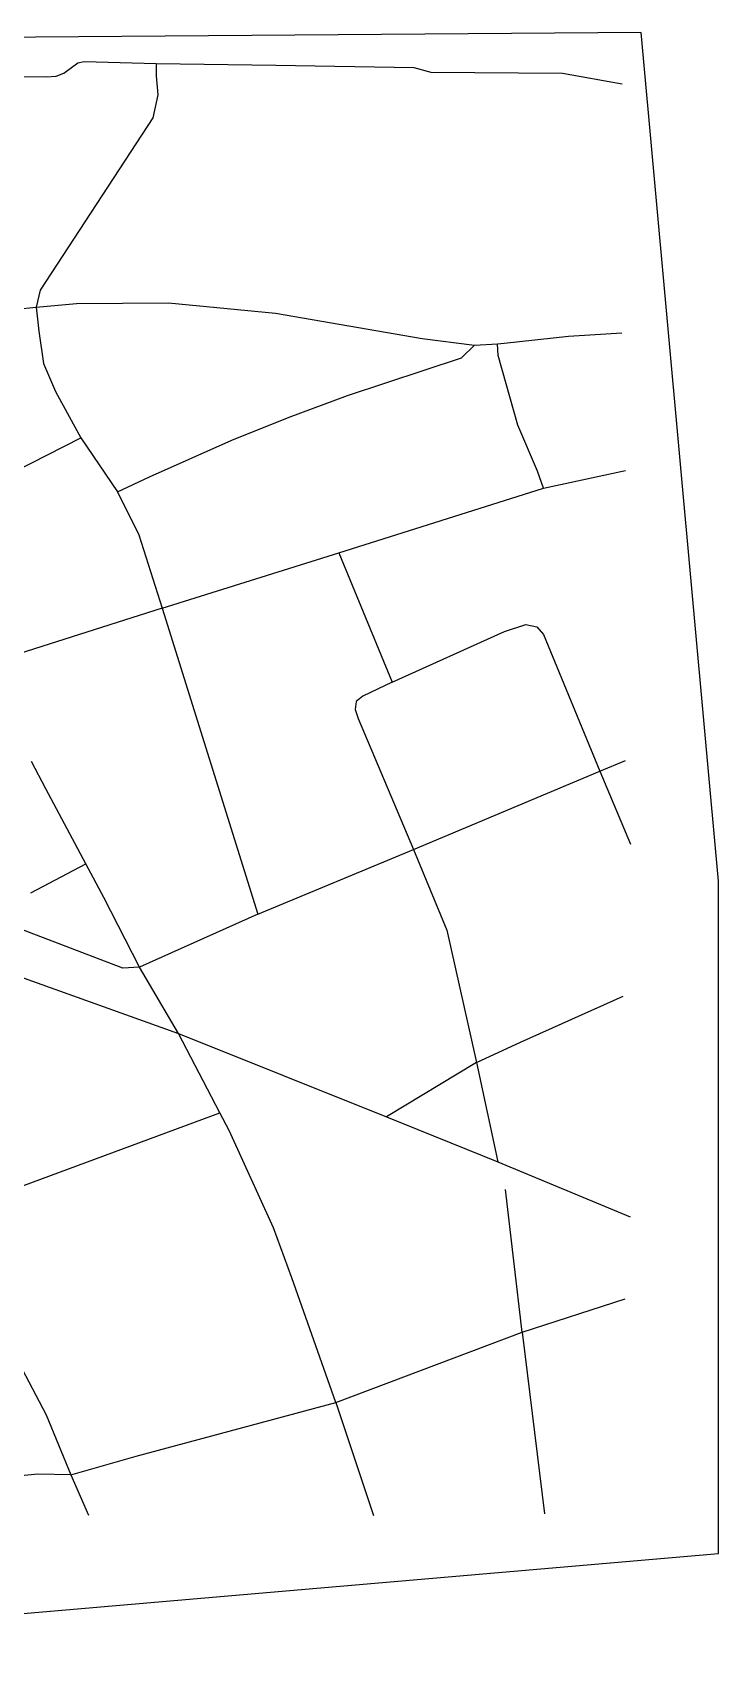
# Model space of a CAD drawing. Extents: x -1529 to 995, y -1183 to 807.
# Drawn here: x 153 to 995, y -1183 to 807 of the extents above; entities that cross this region are included whole.
import ezdxf

# ---------------------------------------------------------------- set-up
doc = ezdxf.new("R2010")
doc.units = 0
doc.layers.add('BOUNDARY', color=6, linetype='CONTINUOUS')
doc.layers.add('PATH', color=40, linetype='CONTINUOUS')

msp = doc.modelspace()

# ---------------------------------------------------------------- linework, layer by layer
at = {"layer": 'BOUNDARY'}
msp.add_lwpolyline([(900.3, 807.4), (-269.2, 798.4), (-1529.1, 220.7), (-1384.6, -316.3), (-413.7, -1182.9), (995.2, -1061), (995.2, -235.1)], close=True, dxfattribs=at)
at = {"layer": 'PATH'}
for points in [[(38.3, 753.4), (169.9, 752.9), (181.9, 753.6), (191.3, 757.3), (208.6, 769.9), (216.2, 771.9), (304.7, 769.3)], [(304.7, 769.3), (304.6, 754.3), (306.6, 730.9), (300.5, 702.3), (162.2, 490.9), (157.2, 469.8)], [(304.7, 769.3), (451.7, 767.4), (621.1, 764.4), (641.7, 758.7), (803.4, 757.3), (876.7, 744.4)], [(-114.7, 413), (-71.4, 427.1), (-22.8, 440.8), (27.7, 453), (107.1, 465.2), (157.2, 469.8)], [(157.2, 470), (206.6, 474.3), (319.9, 475.1), (451.2, 462.6), (631.2, 431.3), (695.3, 423.1)], [(157.2, 469.8), (160.5, 440.3), (166.4, 400.8), (181, 366.2), (212, 309.5)], [(723.6, 425), (731.7, 425.5), (811, 434.3), (876.5, 438.5)], [(257, 243.1), (296.5, 261.5), (397.5, 306.5), (468, 334.8), (539.4, 361.5), (633.7, 392.6), (679.3, 407.7), (695.3, 423.1)], [(695.3, 423.1), (723.6, 425)], [(780.3, 247.7), (773, 268.3), (748.5, 324.8), (724.6, 410.6), (723.6, 425)], [(88.8, 246.9), (212, 309.5)], [(212, 309.5), (257, 243.1)], [(780.3, 247.7), (881, 269.1)], [(257, 243.1), (283.2, 190.1), (311.9, 100.1)], [(528.7, 168), (780.3, 247.7)], [(311.9, 100.1), (528.7, 168)], [(528.7, 168), (594.3, 9.2)], [(311.9, 100.1), (89.3, 29.2)], [(311.9, 100.1), (429.6, -275.6)], [(594.3, 9.2), (732.2, 71.6), (758.4, 80.2), (772.2, 77.1), (780.1, 67.9), (849.4, -100.2)], [(594.3, 9.2), (558.2, -7.8), (550, -14.5), (549.1, -24.5), (552.5, -35.2), (620.6, -196.3)], [(218.3, -213.8), (169.3, -121.7), (151.6, -88.4)], [(849.4, -100.2), (881, -86.9)], [(620.6, -196.3), (849.4, -100.2)], [(849.4, -100.2), (886.9, -189.6)], [(429.6, -275.6), (620.6, -196.3)], [(620.6, -196.3), (661.3, -295.6), (698.1, -457.9)], [(150.8, -249.7), (218.3, -213.8)], [(284, -340.8), (240.4, -255.3), (218.3, -213.8)], [(429.6, -275.6), (284, -340.8)], [(-53.3, -284.4), (332.2, -422.5)], [(284, -340.8), (263.5, -342.1), (135.3, -293.1), (135.3, -293.1)], [(332.2, -422.5), (284, -340.8), (284, -340.8)], [(698.1, -457.9), (751.9, -432.9), (877.9, -376.5)], [(382.8, -519.6), (332.2, -422.5)], [(332.2, -422.5), (587.5, -524.7)], [(698.1, -457.9), (587.5, -524.7)], [(698.1, -457.9), (724.1, -579.8)], [(-263.6, -557.6), (-255.9, -557), (-220, -552.8), (-105.9, -519.6), (-86.7, -514.9), (-77.3, -514.1), (-61.1, -516.8), (-46.5, -524.5), (-32, -537.6), (10.7, -624.4), (32.2, -649.6), (60, -697), (135.4, -826.1), (169.5, -890.7), (199.9, -964.4)], [(32.2, -649.6), (382.8, -519.6)], [(525.4, -875.8), (471.1, -722.5), (448.8, -661), (394.1, -541.3), (382.8, -519.6)], [(587.5, -524.7), (724.1, -579.8)], [(724.1, -579.8), (886.6, -647.6)], [(754, -789.1), (733.5, -614.1)], [(754, -789.1), (880.4, -748.1)], [(525.4, -875.8), (754, -789.1)], [(754, -789.1), (781.6, -1012.4)], [(199.9, -964.4), (280.1, -941.5), (525.4, -875.8)], [(525.4, -875.8), (571.6, -1014.6)], [(199.9, -964.4), (159.1, -963.8), (114.2, -968.3), (69.3, -978.6), (33.6, -991.6), (-6.8, -1012.5)], [(199.9, -964.4), (221.5, -1014.1)]]:
    msp.add_lwpolyline(points, dxfattribs=at)

doc.saveas('drawing.dxf')
